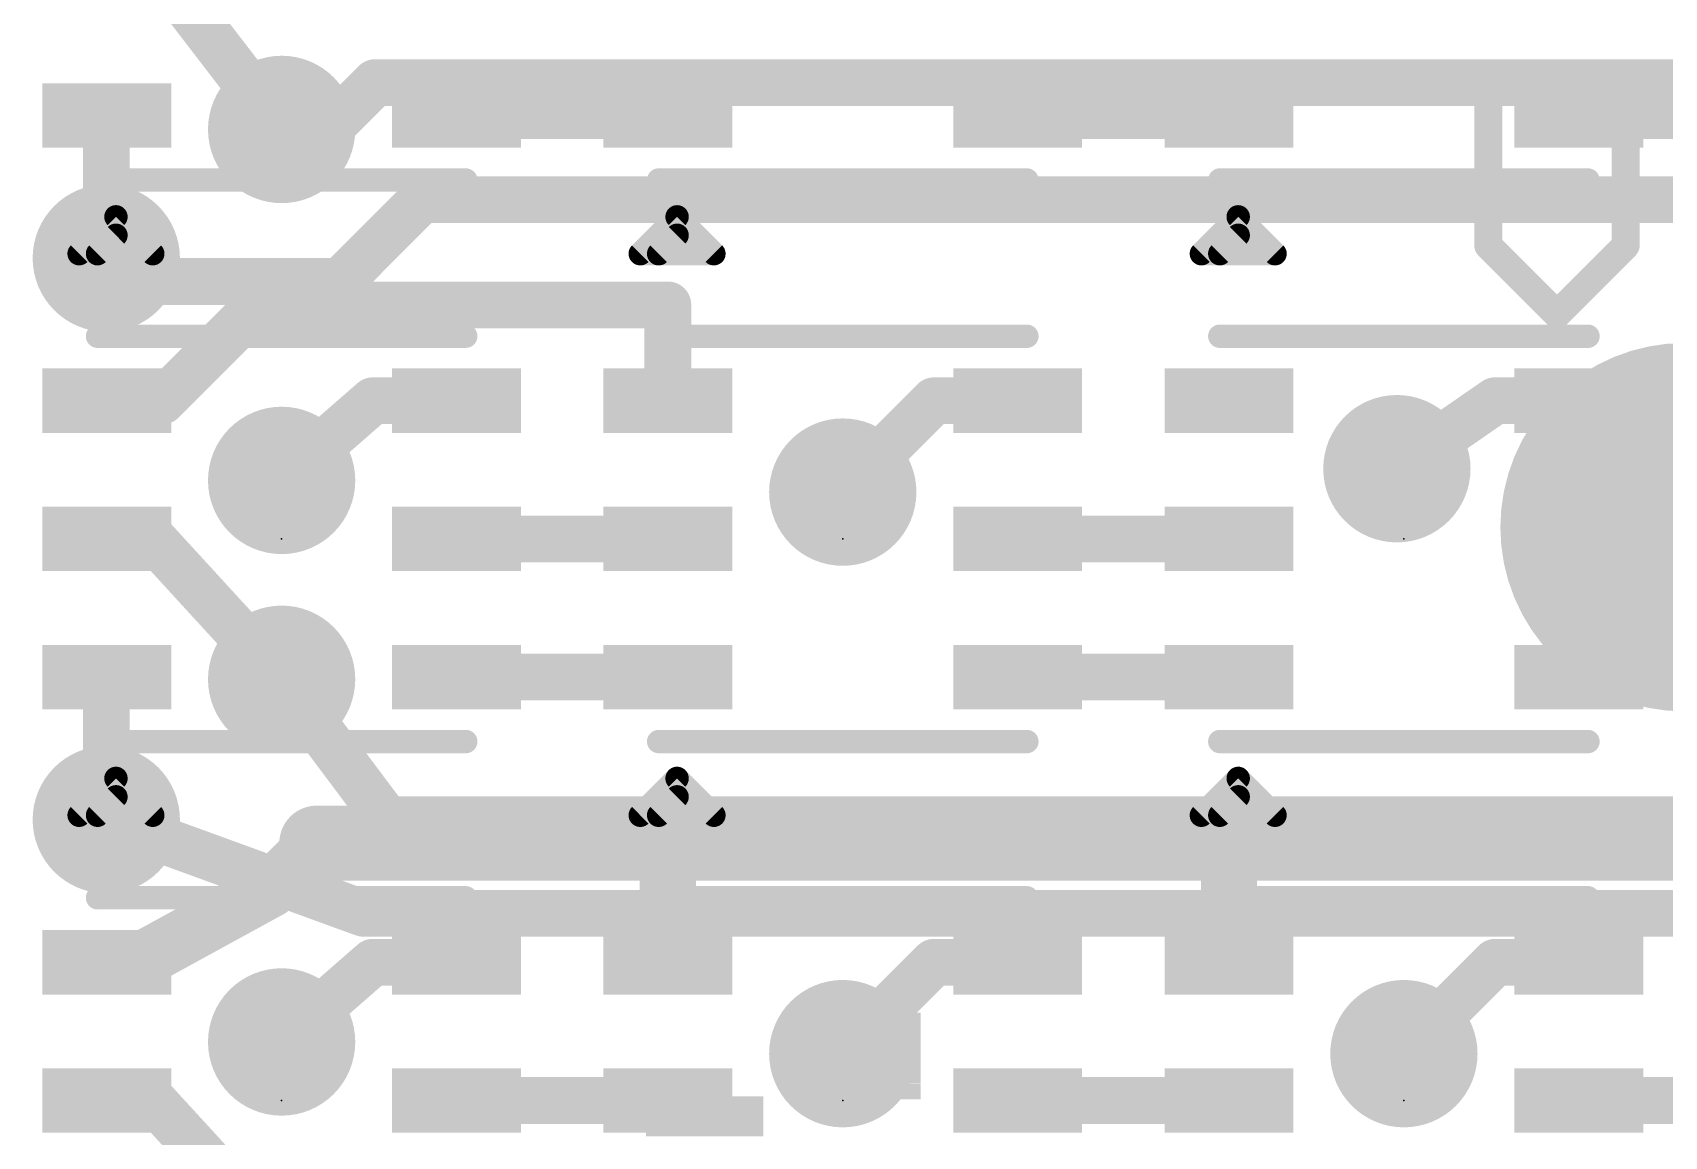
# Model space of a CAD drawing. Extents: x -5.1 to 30.5, y -0.1 to 25.5.
# Drawn here: x 0.68 to 9.54, y 10.98 to 16.97 of the extents above; entities that cross this region are included whole.
import ezdxf

# ---------------------------------------------------------------- set-up
doc = ezdxf.new("R2010")
doc.units = 0
for name, color, linetype in [('1', 12, 'CONTINUOUS'), ('16', 132, 'CONTINUOUS'), ('18', 110, 'CONTINUOUS'), ('21', 40, 'CONTINUOUS'), ('22', 6, 'CONTINUOUS'), ('23', 53, 'CONTINUOUS')]:
    doc.layers.add(name, color=color, linetype=linetype)

# ---------------------------------------------------------------- blocks, each defined once
blk = doc.blocks.new('RECT')
blk.add_solid([(-0.5, -0.5), (0.5, -0.5), (-0.5, 0.5), (0.5, 0.5)])
blk = doc.blocks.new('PIE')
at = {"const_width": 0.5}
blk.add_lwpolyline([(0, -0.25, 1), (0, 0.25, 1), (0, -0.25)], format="xyb", dxfattribs=at)
blk = doc.blocks.new('ROUNDV')
at = {"const_width": 0.5}
blk.add_lwpolyline([(0, -0.25, 1), (0, 0.25, 1), (0, -0.25)], format="xyb", dxfattribs=at)

msp = doc.modelspace()

# ---------------------------------------------------------------- linework, layer by layer
at = {"layer": '1'}
for points, const_width in [([(2.032, 16.4465), (1.397, 17.272)], 0.254), ([(1.082, 16.522), (1.0795, 16.5195)], 0.254), ([(1.0795, 16.5195), (1.0795, 15.748)], 0.254), ([(4.13, 16.522), (2.982, 16.522)], 0.254), ([(7.178, 16.522), (6.03, 16.522)], 0.254), ([(10.226, 16.522), (9.078, 16.522)], 0.254), ([(1.385, 14.974), (1.905, 15.494)], 0.254), ([(4.13, 15.494), (1.905, 15.494)], 0.254), ([(4.13, 14.974), (4.13, 15.494)], 0.254), ([(1.082, 14.974), (1.385, 14.974)], 0.254), ([(2.032, 14.5415), (2.528, 14.974)], 0.254), ([(2.528, 14.974), (2.982, 14.974)], 0.254), ([(5.08, 14.478), (5.576, 14.974)], 0.254), ([(5.576, 14.974), (6.03, 14.974)], 0.254), ([(8.0899, 14.605), (8.624, 14.974)], 0.254), ([(8.624, 14.974), (9.078, 14.974)], 0.254), ([(1.082, 14.224), (1.3335, 14.224)], 0.254), ([(1.3335, 14.224), (2.032, 13.462)], 0.254), ([(4.13, 14.224), (2.982, 14.224)], 0.254), ([(6.03, 14.224), (7.178, 14.224)], 0.254), ([(9.078, 14.224), (10.226, 14.224)], 0.254), ([(1.082, 13.474), (1.0795, 13.4715)], 0.254), ([(1.0795, 13.4715), (1.0795, 12.7)], 0.254), ([(2.982, 13.474), (4.13, 13.474)], 0.254), ([(7.178, 13.474), (6.03, 13.474)], 0.254), ([(10.226, 13.474), (9.078, 13.474)], 0.254), ([(6.477, 12.573), (2.2225, 12.573)], 0.4064), ([(7.112, 12.573), (6.477, 12.573)], 0.4064), ([(10.0965, 12.573), (7.112, 12.573)], 0.4064), ([(2.2225, 12.573), (1.971, 12.3215)], 0.3048), ([(4.13, 11.926), (4.13, 12.573)], 0.3048), ([(4.13, 12.573), (6.477, 12.573)], 0.3048), ([(7.178, 12.573), (7.112, 12.573)], 0.3048), ([(7.178, 11.926), (7.178, 12.573)], 0.3048), ([(1.971, 12.3215), (1.27, 11.938)], 0.3048), ([(1.258, 11.926), (1.082, 11.926)], 0.3048), ([(1.27, 11.938), (1.258, 11.926)], 0.3048), ([(2.032, 11.4935), (2.528, 11.926)], 0.254), ([(2.528, 11.926), (2.982, 11.926)], 0.254), ([(5.08, 11.43), (5.576, 11.926)], 0.254), ([(5.576, 11.926), (6.03, 11.926)], 0.254), ([(8.128, 11.43), (8.624, 11.926)], 0.254), ([(8.624, 11.926), (9.078, 11.926)], 0.254), ([(1.082, 11.176), (1.3335, 11.176)], 0.254), ([(1.3335, 11.176), (2.032, 10.414)], 0.254), ([(4.13, 11.176), (2.982, 11.176)], 0.254), ([(6.03, 11.176), (7.178, 11.176)], 0.254), ([(9.078, 11.176), (10.226, 11.176)], 0.254)]:
    msp.add_lwpolyline(points, dxfattribs=dict(at, const_width=const_width))
for points, const_width in [([(1.143, 16.5195, 1), (1.016, 16.5195)], 0.127), ([(1.0346, 16.5644, 1), (1.1244, 16.4746)], 0.127), ([(1.1269, 16.4771, 1), (1.0371, 16.5669)], 0.127), ([(2.982, 16.5855, 1), (2.982, 16.4585)], 0.127), ([(4.13, 16.4585, 1), (4.13, 16.5855)], 0.127), ([(6.03, 16.5855, 1), (6.03, 16.4585)], 0.127), ([(7.178, 16.4585, 1), (7.178, 16.5855)], 0.127), ([(9.078, 16.5855, 1), (9.078, 16.4585)], 0.127), ([(1.9817, 16.4078, 1), (2.0823, 16.4852)], 0.127), ([(1.016, 15.748, 1), (1.143, 15.748)], 0.127), ([(1.905, 15.5575, 1), (1.905, 15.4305)], 0.127), ([(1.9499, 15.4491, 1), (1.8601, 15.5389)], 0.127), ([(4.1935, 15.494, 1), (4.0665, 15.494)], 0.127), ([(4.13, 15.4305, 1), (4.13, 15.5575)], 0.127), ([(1.082, 15.0375, 1), (1.082, 14.9105)], 0.127), ([(1.3401, 15.0189, 1), (1.4299, 14.9291)], 0.127), ([(1.385, 14.9105, 1), (1.385, 15.0375)], 0.127), ([(2.528, 15.0375, 1), (2.528, 14.9105)], 0.127), ([(2.5697, 14.9261, 1), (2.4863, 15.0219)], 0.127), ([(2.982, 14.9105, 1), (2.982, 15.0375)], 0.127), ([(5.576, 15.0375, 1), (5.576, 14.9105)], 0.127), ([(5.6209, 14.9291, 1), (5.5311, 15.0189)], 0.127), ([(6.03, 14.9105, 1), (6.03, 15.0375)], 0.127), ([(8.624, 15.0375, 1), (8.624, 14.9105)], 0.127), ([(8.6601, 14.9218, 1), (8.5879, 15.0262)], 0.127), ([(9.078, 14.9105, 1), (9.078, 15.0375)], 0.127), ([(4.0665, 14.974, 1), (4.1935, 14.974)], 0.127), ([(8.0538, 14.6572, 1), (8.126, 14.5528)], 0.127), ([(1.9903, 14.5894, 1), (2.0737, 14.4936)], 0.127), ([(5.0351, 14.5229, 1), (5.1249, 14.4331)], 0.127), ([(1.082, 14.2875, 1), (1.082, 14.1605)], 0.127), ([(1.3803, 14.2669, 1), (1.2867, 14.1811)], 0.127), ([(1.3335, 14.1605, 1), (1.3335, 14.2875)], 0.127), ([(2.982, 14.2875, 1), (2.982, 14.1605)], 0.127), ([(4.13, 14.1605, 1), (4.13, 14.2875)], 0.127), ([(6.03, 14.2875, 1), (6.03, 14.1605)], 0.127), ([(7.178, 14.1605, 1), (7.178, 14.2875)], 0.127), ([(9.078, 14.2875, 1), (9.078, 14.1605)], 0.127), ([(1.143, 13.4715, 1), (1.016, 13.4715)], 0.127), ([(1.0346, 13.5164, 1), (1.1244, 13.4266)], 0.127), ([(1.1269, 13.4291, 1), (1.0371, 13.5189)], 0.127), ([(1.9852, 13.4191, 1), (2.0788, 13.5049)], 0.127), ([(2.982, 13.5375, 1), (2.982, 13.4105)], 0.127), ([(4.13, 13.4105, 1), (4.13, 13.5375)], 0.127), ([(6.03, 13.5375, 1), (6.03, 13.4105)], 0.127), ([(7.178, 13.4105, 1), (7.178, 13.5375)], 0.127), ([(9.078, 13.5375, 1), (9.078, 13.4105)], 0.127), ([(1.016, 12.7, 1), (1.143, 12.7)], 0.127), ([(2.2225, 12.6746, 1), (2.2225, 12.4714)], 0.2032), ([(6.477, 12.6746, 1), (6.477, 12.4714)], 0.2032), ([(6.477, 12.4714, 1), (6.477, 12.6746)], 0.2032), ([(7.112, 12.6746, 1), (7.112, 12.4714)], 0.2032), ([(7.112, 12.4714, 1), (7.112, 12.6746)], 0.2032), ([(2.2764, 12.5191, 1), (2.1686, 12.6269)], 0.1524), ([(4.2062, 12.573, 1), (4.0538, 12.573)], 0.1524), ([(4.13, 12.6492, 1), (4.13, 12.4968)], 0.1524), ([(6.477, 12.4968, 1), (6.477, 12.6492)], 0.1524), ([(7.112, 12.6492, 1), (7.112, 12.4968)], 0.1524), ([(7.2542, 12.573, 1), (7.1018, 12.573)], 0.1524), ([(7.178, 12.4968, 1), (7.178, 12.6492)], 0.1524), ([(1.9171, 12.3754, 1), (2.0249, 12.2676)], 0.1524), ([(2.0076, 12.2546, 1), (1.9344, 12.3884)], 0.1524), ([(1.082, 12.0022, 1), (1.082, 11.8498)], 0.1524), ([(1.2041, 11.9799, 1), (1.3119, 11.8721)], 0.1524), ([(1.2334, 12.0049, 1), (1.3066, 11.8711)], 0.1524), ([(1.3239, 11.8841, 1), (1.2161, 11.9919)], 0.1524), ([(1.258, 11.8498, 1), (1.258, 12.0022)], 0.1524), ([(2.528, 11.9895, 1), (2.528, 11.8625)], 0.127), ([(2.5697, 11.8781, 1), (2.4863, 11.9739)], 0.127), ([(2.982, 11.8625, 1), (2.982, 11.9895)], 0.127), ([(4.0538, 11.926, 1), (4.2062, 11.926)], 0.1524), ([(5.576, 11.9895, 1), (5.576, 11.8625)], 0.127), ([(5.6209, 11.8811, 1), (5.5311, 11.9709)], 0.127), ([(6.03, 11.8625, 1), (6.03, 11.9895)], 0.127), ([(7.1018, 11.926, 1), (7.2542, 11.926)], 0.1524), ([(8.624, 11.9895, 1), (8.624, 11.8625)], 0.127), ([(8.6689, 11.8811, 1), (8.5791, 11.9709)], 0.127), ([(9.078, 11.8625, 1), (9.078, 11.9895)], 0.127), ([(1.9903, 11.5414, 1), (2.0737, 11.4456)], 0.127), ([(5.0351, 11.4749, 1), (5.1249, 11.3851)], 0.127), ([(8.0831, 11.4749, 1), (8.1729, 11.3851)], 0.127), ([(1.082, 11.2395, 1), (1.082, 11.1125)], 0.127), ([(1.3803, 11.2189, 1), (1.2867, 11.1331)], 0.127), ([(1.3335, 11.1125, 1), (1.3335, 11.2395)], 0.127), ([(2.982, 11.2395, 1), (2.982, 11.1125)], 0.127), ([(4.13, 11.1125, 1), (4.13, 11.2395)], 0.127), ([(6.03, 11.2395, 1), (6.03, 11.1125)], 0.127), ([(7.178, 11.1125, 1), (7.178, 11.2395)], 0.127), ([(9.078, 11.2395, 1), (9.078, 11.1125)], 0.127)]:
    msp.add_lwpolyline(points, format="xyb", dxfattribs=dict(at, const_width=const_width))
at = {"layer": '16'}
for points, const_width in [([(2.54, 16.7005), (2.286, 16.4465)], 0.254), ([(21.7805, 16.7005), (2.54, 16.7005)], 0.254), ([(2.286, 16.4465), (2.032, 16.4465)], 0.254), ([(2.3495, 15.621), (2.794, 16.0655)], 0.254), ([(2.794, 16.0655), (21.3995, 16.0655)], 0.254), ([(1.0795, 15.748), (1.3335, 15.621)], 0.254), ([(1.3335, 15.621), (2.3495, 15.621)], 0.254), ([(9.652, 14.2875), (10.7061, 14.2875)], 0.3048), ([(2.032, 13.462), (2.6035, 12.7)], 0.254), ([(1.0795, 12.7), (2.4765, 12.192)], 0.254), ([(2.6035, 12.7), (22.3901, 12.7)], 0.254), ([(2.4765, 12.192), (22.0345, 12.192)], 0.254)]:
    msp.add_lwpolyline(points, dxfattribs=dict(at, const_width=const_width))
for points, const_width in [([(2.54, 16.764, 1), (2.54, 16.637)], 0.127), ([(2.5849, 16.6556, 1), (2.4951, 16.7454)], 0.127), ([(2.032, 16.51, 1), (2.032, 16.383)], 0.127), ([(2.2411, 16.4914, 1), (2.3309, 16.4016)], 0.127), ([(2.286, 16.383, 1), (2.286, 16.51)], 0.127), ([(2.794, 16.129, 1), (2.794, 16.002)], 0.127), ([(2.8389, 16.0206, 1), (2.7491, 16.1104)], 0.127), ([(1.1079, 15.8048, 1), (1.0511, 15.6912)], 0.127), ([(1.3335, 15.6845, 1), (1.3335, 15.5575)], 0.127), ([(1.3051, 15.5642, 1), (1.3619, 15.6778)], 0.127), ([(2.3046, 15.6659, 1), (2.3944, 15.5761)], 0.127), ([(2.3495, 15.5575, 1), (2.3495, 15.6845)], 0.127), ([(9.652, 14.3637, 1), (9.652, 14.2113)], 0.1524), ([(2.0828, 13.5001, 1), (1.9812, 13.4239)], 0.127), ([(1.1012, 12.7597, 1), (1.0578, 12.6403)], 0.127), ([(2.6035, 12.7635, 1), (2.6035, 12.6365)], 0.127), ([(2.5527, 12.6619, 1), (2.6543, 12.7381)], 0.127), ([(2.4765, 12.2555, 1), (2.4765, 12.1285)], 0.127), ([(2.4548, 12.1323, 1), (2.4982, 12.2517)], 0.127)]:
    msp.add_lwpolyline(points, format="xyb", dxfattribs=dict(at, const_width=const_width))
at = {"layer": '21', "const_width": 0.127}
for points in [[(3.032, 16.172), (1.032, 16.172)], [(6.08, 16.172), (4.08, 16.172)], [(9.128, 16.172), (7.128, 16.172)], [(1.132, 15.972), (0.932, 15.772)], [(1.332, 15.772), (1.132, 15.972)], [(4.18, 15.972), (3.98, 15.772)], [(4.38, 15.772), (4.18, 15.972)], [(7.228, 15.972), (7.028, 15.772)], [(7.428, 15.772), (7.228, 15.972)], [(1.032, 15.772), (1.132, 15.872)], [(4.08, 15.772), (4.18, 15.872)], [(7.128, 15.772), (7.228, 15.872)], [(0.932, 15.772), (1.232, 15.772)], [(0.932, 15.772), (1.032, 15.772)], [(1.232, 15.772), (1.332, 15.772)], [(3.98, 15.772), (4.28, 15.772)], [(3.98, 15.772), (4.08, 15.772)], [(4.28, 15.772), (4.38, 15.772)], [(7.028, 15.772), (7.328, 15.772)], [(7.028, 15.772), (7.128, 15.772)], [(7.328, 15.772), (7.428, 15.772)], [(3.032, 15.324), (1.032, 15.324)], [(6.08, 15.324), (4.08, 15.324)], [(9.128, 15.324), (7.128, 15.324)], [(3.032, 13.124), (1.032, 13.124)], [(6.08, 13.124), (4.08, 13.124)], [(9.128, 13.124), (7.128, 13.124)], [(1.132, 12.924), (0.932, 12.724)], [(1.332, 12.724), (1.132, 12.924)], [(4.18, 12.924), (3.98, 12.724)], [(4.38, 12.724), (4.18, 12.924)], [(7.228, 12.924), (7.028, 12.724)], [(7.428, 12.724), (7.228, 12.924)], [(1.032, 12.724), (1.132, 12.824)], [(4.08, 12.724), (4.18, 12.824)], [(7.128, 12.724), (7.228, 12.824)], [(0.932, 12.724), (1.232, 12.724)], [(0.932, 12.724), (1.032, 12.724)], [(1.232, 12.724), (1.332, 12.724)], [(3.98, 12.724), (4.28, 12.724)], [(3.98, 12.724), (4.08, 12.724)], [(4.28, 12.724), (4.38, 12.724)], [(7.028, 12.724), (7.328, 12.724)], [(7.028, 12.724), (7.128, 12.724)], [(7.328, 12.724), (7.428, 12.724)], [(3.032, 12.276), (1.032, 12.276)], [(6.08, 12.276), (4.08, 12.276)], [(9.128, 12.276), (7.128, 12.276)]]:
    msp.add_lwpolyline(points, dxfattribs=at)
at = {"layer": '21', "const_width": 0.0635}
for points in [[(1.032, 16.2037, 1), (1.032, 16.1403)], [(3.032, 16.1403, 1), (3.032, 16.2037)], [(4.08, 16.2037, 1), (4.08, 16.1403)], [(6.08, 16.1403, 1), (6.08, 16.2037)], [(7.128, 16.2037, 1), (7.128, 16.1403)], [(9.128, 16.1403, 1), (9.128, 16.2037)], [(1.1545, 15.9945, 1), (1.1095, 15.9495)], [(1.1545, 15.9495, 1), (1.1095, 15.9945)], [(4.2025, 15.9945, 1), (4.1575, 15.9495)], [(4.2025, 15.9495, 1), (4.1575, 15.9945)], [(7.2505, 15.9945, 1), (7.2055, 15.9495)], [(7.2505, 15.9495, 1), (7.2055, 15.9945)], [(1.1545, 15.8495, 1), (1.1095, 15.8945)], [(4.2025, 15.8495, 1), (4.1575, 15.8945)], [(7.2505, 15.8495, 1), (7.2055, 15.8945)], [(0.932, 15.8038, 1), (0.932, 15.7402)], [(0.932, 15.8038, 1), (0.932, 15.7402)], [(0.9095, 15.7945, 1), (0.9545, 15.7495)], [(1.0095, 15.7945, 1), (1.0545, 15.7495)], [(1.032, 15.7402, 1), (1.032, 15.8038)], [(1.232, 15.8038, 1), (1.232, 15.7402)], [(1.232, 15.7402, 1), (1.232, 15.8038)], [(1.3095, 15.7495, 1), (1.3545, 15.7945)], [(1.332, 15.7402, 1), (1.332, 15.8038)], [(3.98, 15.8038, 1), (3.98, 15.7402)], [(3.98, 15.8038, 1), (3.98, 15.7402)], [(3.9575, 15.7945, 1), (4.0025, 15.7495)], [(4.0575, 15.7945, 1), (4.1025, 15.7495)], [(4.08, 15.7402, 1), (4.08, 15.8038)], [(4.28, 15.8038, 1), (4.28, 15.7402)], [(4.28, 15.7402, 1), (4.28, 15.8038)], [(4.3575, 15.7495, 1), (4.4025, 15.7945)], [(4.38, 15.7402, 1), (4.38, 15.8038)], [(7.028, 15.8038, 1), (7.028, 15.7402)], [(7.028, 15.8038, 1), (7.028, 15.7402)], [(7.0055, 15.7945, 1), (7.0505, 15.7495)], [(7.1055, 15.7945, 1), (7.1505, 15.7495)], [(7.128, 15.7402, 1), (7.128, 15.8038)], [(7.328, 15.8038, 1), (7.328, 15.7402)], [(7.328, 15.7402, 1), (7.328, 15.8038)], [(7.4055, 15.7495, 1), (7.4505, 15.7945)], [(7.428, 15.7402, 1), (7.428, 15.8038)], [(1.032, 15.3558, 1), (1.032, 15.2923)], [(3.032, 15.2923, 1), (3.032, 15.3558)], [(4.08, 15.3558, 1), (4.08, 15.2923)], [(6.08, 15.2923, 1), (6.08, 15.3558)], [(7.128, 15.3558, 1), (7.128, 15.2923)], [(9.128, 15.2923, 1), (9.128, 15.3558)], [(1.032, 13.1558, 1), (1.032, 13.0922)], [(3.032, 13.0922, 1), (3.032, 13.1558)], [(4.08, 13.1558, 1), (4.08, 13.0922)], [(6.08, 13.0922, 1), (6.08, 13.1558)], [(7.128, 13.1558, 1), (7.128, 13.0922)], [(9.128, 13.0922, 1), (9.128, 13.1558)], [(1.1545, 12.9465, 1), (1.1095, 12.9015)], [(1.1545, 12.9015, 1), (1.1095, 12.9465)], [(4.2025, 12.9465, 1), (4.1575, 12.9015)], [(4.2025, 12.9015, 1), (4.1575, 12.9465)], [(7.2505, 12.9465, 1), (7.2055, 12.9015)], [(7.2505, 12.9015, 1), (7.2055, 12.9465)], [(1.1545, 12.8015, 1), (1.1095, 12.8465)], [(4.2025, 12.8015, 1), (4.1575, 12.8465)], [(7.2505, 12.8015, 1), (7.2055, 12.8465)], [(0.932, 12.7558, 1), (0.932, 12.6922)], [(0.932, 12.7558, 1), (0.932, 12.6922)], [(0.9095, 12.7465, 1), (0.9545, 12.7015)], [(1.0095, 12.7465, 1), (1.0545, 12.7015)], [(1.032, 12.6922, 1), (1.032, 12.7558)], [(1.232, 12.7558, 1), (1.232, 12.6922)], [(1.232, 12.6922, 1), (1.232, 12.7558)], [(1.3095, 12.7015, 1), (1.3545, 12.7465)], [(1.332, 12.6922, 1), (1.332, 12.7558)], [(3.98, 12.7558, 1), (3.98, 12.6922)], [(3.98, 12.7558, 1), (3.98, 12.6922)], [(3.9575, 12.7465, 1), (4.0025, 12.7015)], [(4.0575, 12.7465, 1), (4.1025, 12.7015)], [(4.08, 12.6922, 1), (4.08, 12.7558)], [(4.28, 12.7558, 1), (4.28, 12.6922)], [(4.28, 12.6922, 1), (4.28, 12.7558)], [(4.3575, 12.7015, 1), (4.4025, 12.7465)], [(4.38, 12.6922, 1), (4.38, 12.7558)], [(7.028, 12.7558, 1), (7.028, 12.6922)], [(7.028, 12.7558, 1), (7.028, 12.6922)], [(7.0055, 12.7465, 1), (7.0505, 12.7015)], [(7.1055, 12.7465, 1), (7.1505, 12.7015)], [(7.128, 12.6922, 1), (7.128, 12.7558)], [(7.328, 12.7558, 1), (7.328, 12.6922)], [(7.328, 12.6922, 1), (7.328, 12.7558)], [(7.4055, 12.7015, 1), (7.4505, 12.7465)], [(7.428, 12.6922, 1), (7.428, 12.7558)], [(1.032, 12.3078, 1), (1.032, 12.2442)], [(3.032, 12.2442, 1), (3.032, 12.3078)], [(4.08, 12.3078, 1), (4.08, 12.2442)], [(6.08, 12.2442, 1), (6.08, 12.3078)], [(7.128, 12.3078, 1), (7.128, 12.2442)], [(9.128, 12.2442, 1), (9.128, 12.3078)]]:
    msp.add_lwpolyline(points, format="xyb", dxfattribs=at)
at = {"layer": '22', "const_width": 0.1524}
for points in [[(8.5868, 15.8161), (8.5868, 16.5618)], [(9.3325, 16.5618), (9.3325, 15.8161)], [(8.9597, 15.4432), (8.5868, 15.8161)], [(9.3325, 15.8161), (8.9597, 15.4432)]]:
    msp.add_lwpolyline(points, dxfattribs=at)
at = {"layer": '22', "const_width": 0.0762}
for points in [[(8.6249, 16.5618, 1), (8.5487, 16.5618)], [(9.3706, 16.5618, 1), (9.2944, 16.5618)], [(8.6137, 15.843, 1), (8.5599, 15.7891)], [(9.3594, 15.7891, 1), (9.3056, 15.843)], [(8.5487, 15.8161, 1), (8.6249, 15.8161)], [(9.2944, 15.8161, 1), (9.3706, 15.8161)], [(8.9327, 15.4701, 1), (8.9866, 15.4163)], [(8.9327, 15.4163, 1), (8.9866, 15.4701)]]:
    msp.add_lwpolyline(points, format="xyb", dxfattribs=at)
at = {"layer": '23'}
for p in [(2.032, 14.224), (5.08, 14.224), (8.128, 14.224), (2.032, 11.176), (5.08, 11.176), (8.128, 11.176)]:
    msp.add_point(p, dxfattribs=at)

# ---------------------------------------------------------------- block references
at = {"layer": '1', "xscale": 0.7, "yscale": 0.35, "rotation": 180}
for p in [(1.082, 16.522), (2.982, 16.522), (4.13, 16.522), (6.03, 16.522), (7.178, 16.522), (9.078, 16.522), (1.082, 14.974), (2.982, 14.974), (4.13, 14.974), (6.03, 14.974), (7.178, 14.974), (9.078, 14.974), (1.082, 14.224), (2.982, 14.224), (4.13, 14.224), (6.03, 14.224), (7.178, 14.224), (9.078, 14.224), (1.082, 13.474), (2.982, 13.474), (4.13, 13.474), (6.03, 13.474), (7.178, 13.474), (9.078, 13.474), (1.082, 11.926), (2.982, 11.926), (4.13, 11.926), (6.03, 11.926), (7.178, 11.926), (9.078, 11.926), (1.082, 11.176), (2.982, 11.176), (4.13, 11.176), (6.03, 11.176), (7.178, 11.176), (9.078, 11.176)]:
    msp.add_blockref('RECT', p, dxfattribs=at)
at = {"layer": '16', "xscale": 2, "yscale": 2}
msp.add_blockref('PIE', (9.652, 14.2875), dxfattribs=at)
at = {"layer": '18', "xscale": 0.8001, "yscale": 0.8001}
for p in [(2.032, 16.4465), (2.032, 16.4465), (1.0795, 15.748), (1.0795, 15.748), (8.0899, 14.605), (8.0899, 14.605), (2.032, 14.5415), (2.032, 14.5415), (5.08, 14.478), (5.08, 14.478), (2.032, 13.462), (2.032, 13.462), (1.0795, 12.7), (1.0795, 12.7), (2.032, 11.4935), (2.032, 11.4935), (5.08, 11.43), (5.08, 11.43), (8.128, 11.43), (8.128, 11.43)]:
    msp.add_blockref('ROUNDV', p, dxfattribs=at)
at = {"layer": '22', "rotation": 180}
for p, xscale, yscale in [((5.1849, 11.6433), 0.637, 0.0167), ((5.1849, 11.6266), 0.637, 0.0168), ((5.1849, 11.6098), 0.637, 0.0167), ((5.1849, 11.5931), 0.637, 0.0168), ((5.1849, 11.5763), 0.637, 0.0168), ((5.1849, 11.5595), 0.637, 0.0167), ((5.1849, 11.5428), 0.637, 0.0168), ((5.1849, 11.526), 0.637, 0.0168), ((5.1849, 11.5092), 0.637, 0.0167), ((5.1849, 11.4925), 0.637, 0.0168), ((5.1849, 11.4757), 0.637, 0.0168), ((5.1849, 11.4589), 0.637, 0.0167), ((5.1849, 11.4422), 0.637, 0.0168), ((5.1849, 11.4254), 0.637, 0.0168), ((5.1849, 11.4086), 0.637, 0.0167), ((5.1849, 11.3919), 0.637, 0.0168), ((5.1849, 11.3752), 0.637, 0.0167), ((5.1849, 11.3584), 0.637, 0.0168), ((5.1849, 11.3416), 0.637, 0.0168), ((5.1849, 11.3249), 0.637, 0.0167), ((5.1849, 11.3081), 0.637, 0.0168), ((5.1849, 11.2913), 0.637, 0.0168), ((5.1849, 11.2746), 0.637, 0.0167), ((5.1849, 11.2578), 0.637, 0.0168), ((4.33, 11.1908), 0.6371, 0.0167), ((4.33, 11.174), 0.6371, 0.0168), ((5.1849, 11.241), 0.637, 0.0168), ((5.1849, 11.2243), 0.637, 0.0167), ((5.1849, 11.2075), 0.637, 0.0168), ((5.1849, 11.1908), 0.637, 0.0167), ((4.33, 11.1572), 0.6371, 0.0168), ((4.33, 11.1405), 0.6371, 0.0167), ((4.33, 11.1237), 0.6371, 0.0168), ((4.33, 11.1069), 0.6371, 0.0168), ((4.33, 11.0902), 0.6371, 0.0167), ((4.33, 11.0734), 0.6371, 0.0168), ((4.33, 11.0566), 0.6371, 0.0168), ((4.33, 11.0399), 0.6371, 0.0167), ((4.33, 11.0231), 0.6371, 0.0168), ((4.33, 11.0063), 0.6371, 0.0168), ((4.33, 10.9896), 0.6371, 0.0167)]:
    msp.add_blockref('RECT', p, dxfattribs=dict(at, xscale=xscale, yscale=yscale))

doc.saveas('drawing.dxf')
